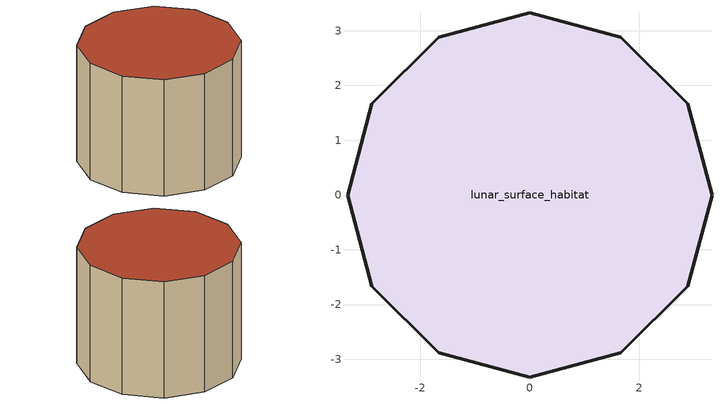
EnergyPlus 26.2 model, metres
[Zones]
lunar_surface_habitat
 floor outside (shell): 0,3.33 1.66,2.88 2.88,1.66 3.33,0 2.88,-1.66 1.66,-2.88 0,-3.33 -1.66,-2.88 -2.88,-1.66 -3.33,0 -2.88,1.66 -1.66,2.88 z1.5
 wall outside (shell): 1.66,2.88 0,3.33 -1.66,2.88 -2.88,1.66 -3.33,0 -2.88,-1.66 -1.66,-2.88 0,-3.33 1.66,-2.88 2.88,-1.66 3.33,0 2.88,1.66 1.66,2.88 z1.5:6.75
 roof outside (shell): -1.66,2.88 -2.88,1.66 -3.33,0 -2.88,-1.66 -1.66,-2.88 0,-3.33 1.66,-2.88 2.88,-1.66 3.33,0 2.88,1.66 1.66,2.88 0,3.33 z6.75
[Building]
lunar_habitat: 0, Suburbs, 0.04, 0.4, FullExterior, 25, 6
[Site:PlanetaryBody]
lunar_habitat: Moon, EarthClock, 2030, autocalculate, 56500, 0.34, 0.15, 5.25, 0, autocalculate, autocalculate, autocalculate, autocalculate, 3, 710, Climatology, 0.5, 0, 0, 0, 3.2, 2, lunar_habitat.pwf
[Material]
beta_cloth_sh: MediumRough, 0.001, 0.15, 1400, 900, 0.9, 0.4, 0.4
aluminum_2219_4mm: Smooth, 0.004, 120, 2840, 864, 0.1, 0.3, 0.3
interior_panel_10mm: Smooth, 0.01, 0.2, 1200, 1200, 0.9, 0.5, 0.5
rack_al_6mm: MediumRough, 0.006, 120, 2700, 900, 0.9, 0.7, 0.7
[Material:NoMass]
mli_10layer_sh: MediumRough, 19.2, 0.9, 0.4, 0.4
[Construction]
shell: beta_cloth_sh, mli_10layer_sh, aluminum_2219_4mm, interior_panel_10mm
rack: rack_al_6mm
[Zone]
lunar_surface_habitat: 0, 0, 0, 0, 1, 1, autocalculate, autocalculate
[InternalMass]
racks_stowage: rack, lunar_surface_habitat, , 132.7
[OtherEquipment]
crew_sensible: None, lunar_surface_habitat, crew_sensible_sched, EquipmentLevel, 340.4, , , 0, 0.5, 0
crew_latent: None, lunar_surface_habitat, crew_latent_sched, EquipmentLevel, 215.2, , , 1, 0, 0
life_support: None, lunar_surface_habitat, life_support_sched, EquipmentLevel, 3500, , , 0, 0.15, 0.5
o2_electrolysis: None, lunar_surface_habitat, o2_electrolysis_sched, EquipmentLevel, 900, , , 0, 0.033, 0.89
cabin_fans: None, lunar_surface_habitat, cabin_fans_sched, EquipmentLevel, 500, , , 0, 0.1, 0
lighting: None, lunar_surface_habitat, lighting_sched, EquipmentLevel, 465, , , 0, 0.4, 0
avionics_equipment: None, lunar_surface_habitat, avionics_equipment_sched, EquipmentLevel, 8635, , , 0, 0.12, 0.6
[ZoneControl:Thermostat]
lunar_surface_habitat Thermostat: lunar_surface_habitat, CtrlType, ThermostatSetpoint:DualSetpoint, DualSP
[ThermostatSetpoint:DualSetpoint]
DualSP: HeatSP, CoolSP
[ZoneHVAC:IdealLoadsAirSystem]
lunar_surface_habitat Ideal: , lunar_surface_habitat Supply, , , 50, 13, 0.015, 0.002, NoLimit, , , NoLimit, , , , , Humidistat, , Humidistat
[Zone equipment]
lunar_surface_habitat: lunar_surface_habitat Ideal
[Schedule:Constant]
HeatSP: Any, 20
CoolSP: Any, 25
CtrlType: Any, 4
[Schedule:Compact]
crew_sensible_sched: Any, Through: 12/31, For: AllDays, Until: 01:00, 0.7286, Until: 02:00, 0.7286, Until: 03:00, 0.7286, Until: 04:00, 0.7286, Until: 05:00, 0.7286, Until: 06:00, 0.7286, Until: 07:00, 1.0693, Until: 08:00, 1.0693, Until: 09:00, 1.0693, Until: 10:00, 1.0693, Until: 11:00, 1.0693, Until: 12:00, 1.0693, Until: 13:00, 1.0693, Until: 14:00, 1.0693, Until: 15:00, 1.0693, Until: 16:00, 1.0693, Until: 17:00, 1.0693, Until: 18:00, 1.7744, Until: 19:00, 1.4219, Until: 20:00, 1.0693, Until: 21:00, 1.0693, Until: 22:00, 1.0693, Until: 23:00, 0.7286, Until: 24:00, 0.7286
crew_latent_sched: Any, Through: 12/31, For: AllDays, Until: 01:00, 0.4833, Until: 02:00, 0.4833, Until: 03:00, 0.4833, Until: 04:00, 0.4833, Until: 05:00, 0.4833, Until: 06:00, 0.4833, Until: 07:00, 0.8922, Until: 08:00, 0.8922, Until: 09:00, 0.8922, Until: 10:00, 0.8922, Until: 11:00, 0.8922, Until: 12:00, 0.8922, Until: 13:00, 0.8922, Until: 14:00, 0.8922, Until: 15:00, 0.8922, Until: 16:00, 0.8922, Until: 17:00, 0.8922, Until: 18:00, 4.7955, Until: 19:00, 2.8439, Until: 20:00, 0.8922, Until: 21:00, 0.8922, Until: 22:00, 0.8922, Until: 23:00, 0.4833, Until: 24:00, 0.4833
life_support_sched; o2_electrolysis_sched; cabin_fans_sched: Any, Through: 12/31, For: AllDays, Until: 01:00, 1, Until: 02:00, 1, Until: 03:00, 1, Until: 04:00, 1, Until: 05:00, 1, Until: 06:00, 1, Until: 07:00, 1, Until: 08:00, 1, Until: 09:00, 1, Until: 10:00, 1, Until: 11:00, 1, Until: 12:00, 1, Until: 13:00, 1, Until: 14:00, 1, Until: 15:00, 1, Until: 16:00, 1, Until: 17:00, 1, Until: 18:00, 1, Until: 19:00, 1, Until: 20:00, 1, Until: 21:00, 1, Until: 22:00, 1, Until: 23:00, 1, Until: 24:00, 1
lighting_sched: Any, Through: 12/31, For: AllDays, Until: 01:00, 0.05, Until: 02:00, 0.05, Until: 03:00, 0.05, Until: 04:00, 0.05, Until: 05:00, 0.05, Until: 06:00, 0.05, Until: 07:00, 1, Until: 08:00, 1, Until: 09:00, 1, Until: 10:00, 1, Until: 11:00, 1, Until: 12:00, 1, Until: 13:00, 1, Until: 14:00, 1, Until: 15:00, 1, Until: 16:00, 1, Until: 17:00, 1, Until: 18:00, 1, Until: 19:00, 1, Until: 20:00, 1, Until: 21:00, 1, Until: 22:00, 1, Until: 23:00, 0.05, Until: 24:00, 0.05
avionics_equipment_sched: Any, Through: 12/31, For: AllDays, Until: 01:00, 0.7778, Until: 02:00, 0.7778, Until: 03:00, 0.7778, Until: 04:00, 0.7778, Until: 05:00, 0.7778, Until: 06:00, 0.7778, Until: 07:00, 1.1111, Until: 08:00, 1.1111, Until: 09:00, 1.1111, Until: 10:00, 1.1111, Until: 11:00, 1.1111, Until: 12:00, 1.1111, Until: 13:00, 1.1111, Until: 14:00, 1.1111, Until: 15:00, 1.1111, Until: 16:00, 1.1111, Until: 17:00, 1.1111, Until: 18:00, 1.1111, Until: 19:00, 1.1111, Until: 20:00, 1.1111, Until: 21:00, 1.1111, Until: 22:00, 1.1111, Until: 23:00, 0.7778, Until: 24:00, 0.7778
